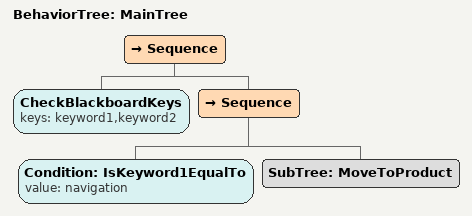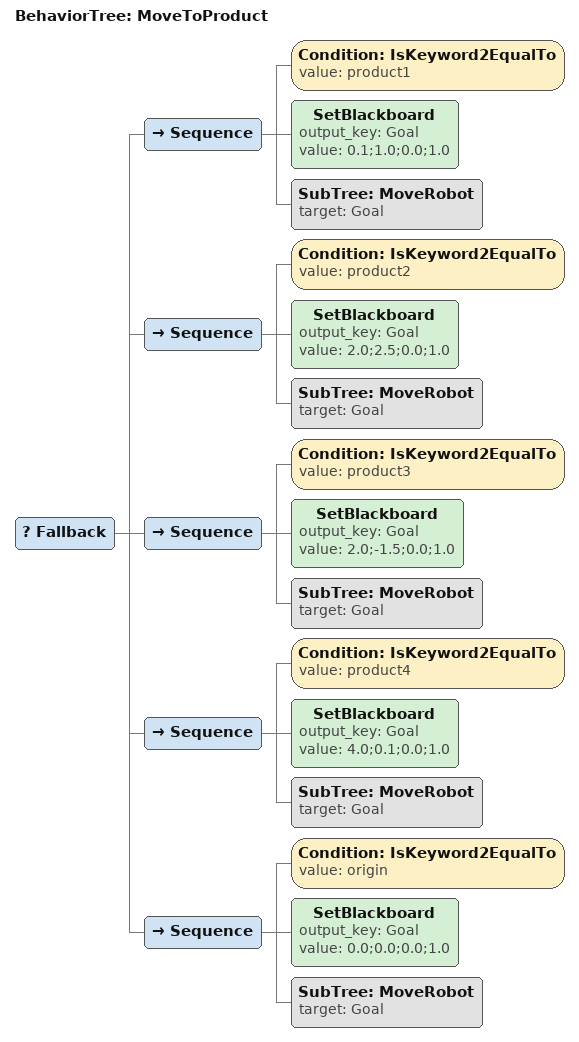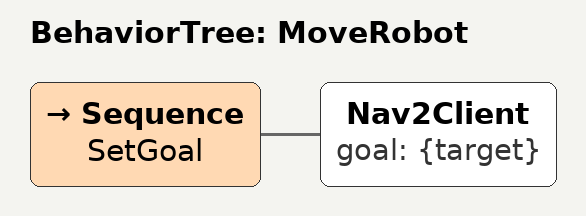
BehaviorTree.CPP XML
<root main_tree_to_execute = "MainTree">
    <BehaviorTree ID="MainTree">
        <Sequence>
            <CheckBlackboardKeys keys="keyword1,keyword2" />
            <Sequence>
                <Condition ID="IsKeyword1EqualTo" value="navigation" />
                <SubTree ID="MoveToProduct" />
            </Sequence>
        </Sequence>
    </BehaviorTree>

    <BehaviorTree ID="MoveToProduct">
        <Fallback>
            <Sequence>
                <Condition ID="IsKeyword2EqualTo" value="product1" />
                <SetBlackboard output_key="Goal" value="0.1;1.0;0.0;1.0" />
                <SubTree ID="MoveRobot" target="Goal" />
            </Sequence>
            <Sequence>
                <Condition ID="IsKeyword2EqualTo" value="product2" />
                <SetBlackboard output_key="Goal" value="2.0;2.5;0.0;1.0" />
                <SubTree ID="MoveRobot" target="Goal" />
            </Sequence>
            <Sequence>
                <Condition ID="IsKeyword2EqualTo" value="product3" />
                <SetBlackboard output_key="Goal" value="2.0;-1.5;0.0;1.0" />
                <SubTree ID="MoveRobot" target="Goal" />
            </Sequence>
            <Sequence>
                <Condition ID="IsKeyword2EqualTo" value="product4" />
                <SetBlackboard output_key="Goal" value="4.0;0.1;0.0;1.0" />
                <SubTree ID="MoveRobot" target="Goal" />
            </Sequence>
            <Sequence>
                <Condition ID="IsKeyword2EqualTo" value="origin" />
                <SetBlackboard output_key="Goal" value="0.0;0.0;0.0;1.0" />
                <SubTree ID="MoveRobot" target="Goal" />
            </Sequence>
        </Fallback>
    </BehaviorTree>

    <BehaviorTree ID="MoveRobot">
        <Sequence name="SetGoal">
            <Nav2Client goal="{target}" />
        </Sequence>
    </BehaviorTree>
</root>
